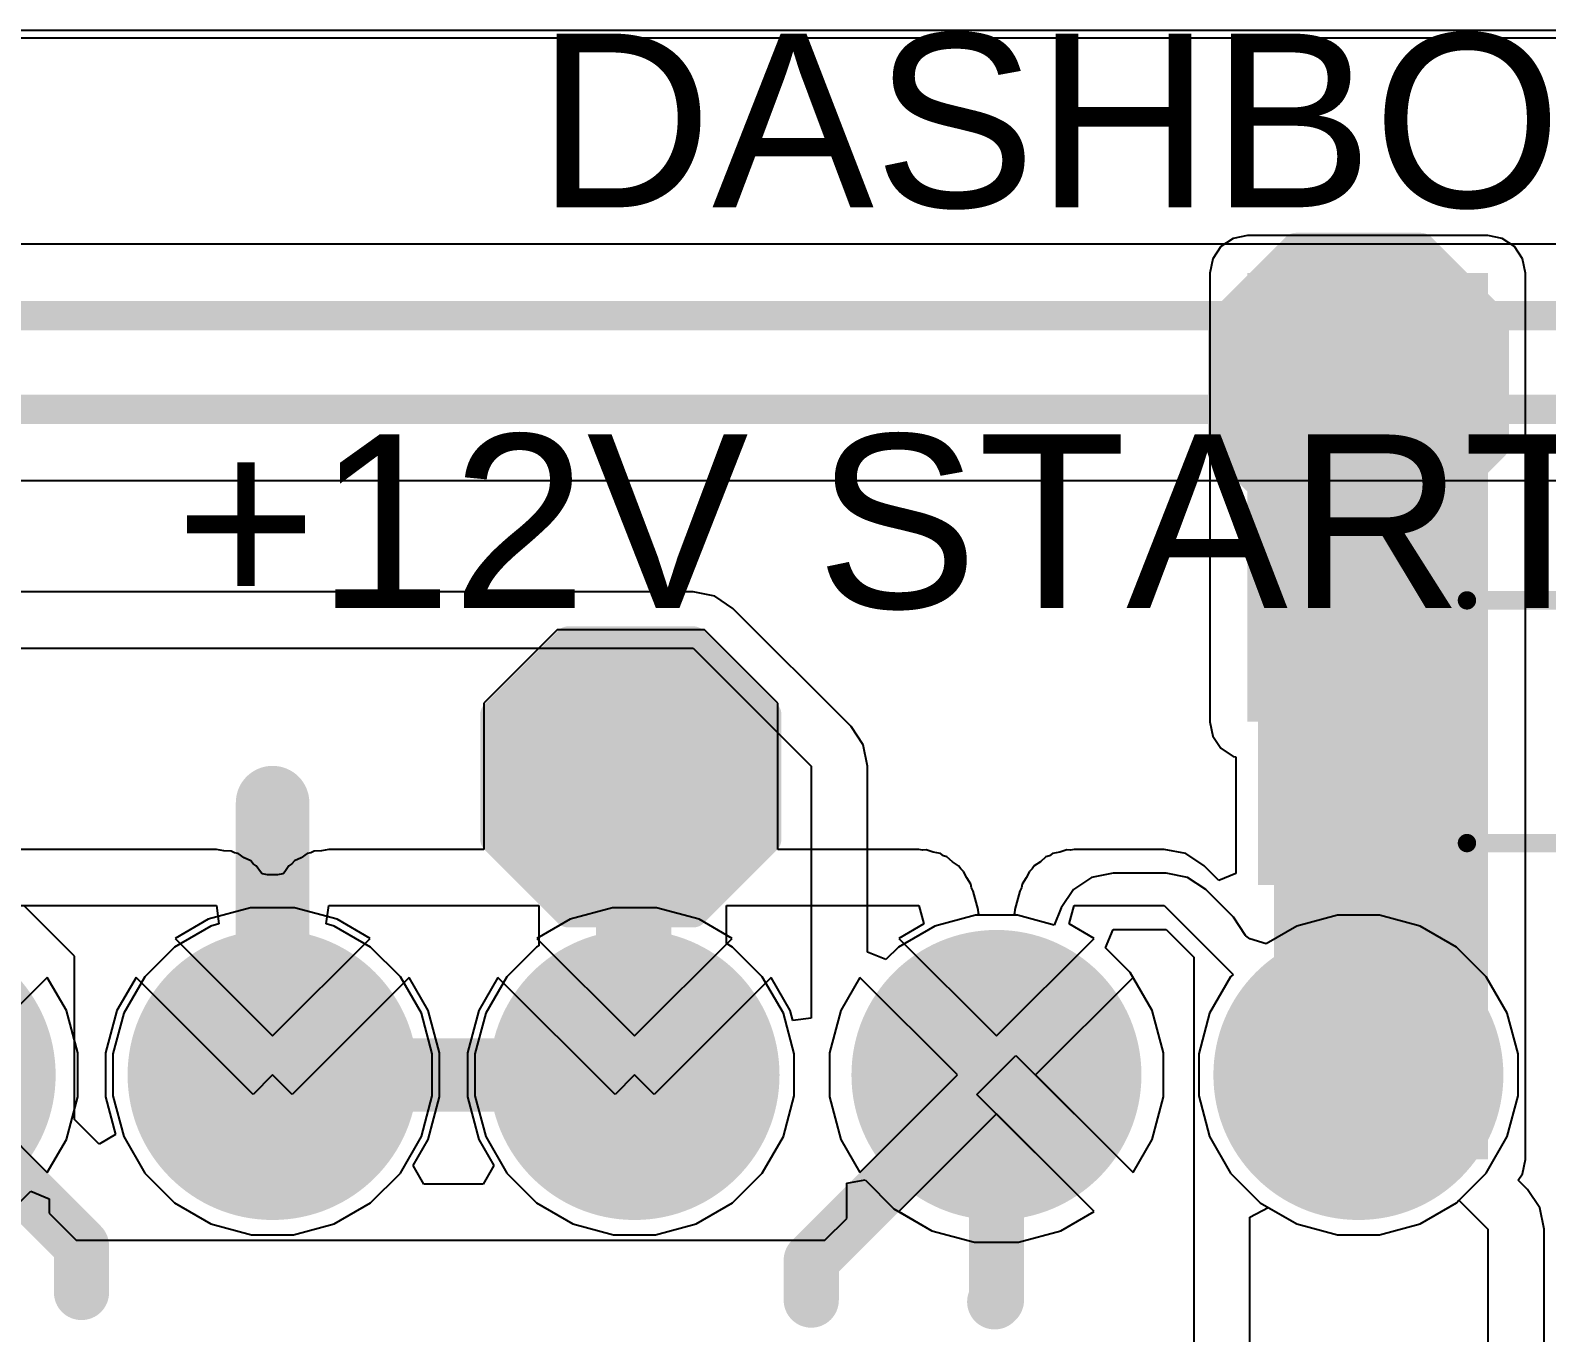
# Model space of a CAD drawing. Header units: millimetres. Extents: x 0 to 172, y 0 to 138.
# Drawn here: x 36.95 to 47.42, y 110.49 to 119.48 of the extents above; entities that cross this region are included whole.
import ezdxf

# ---------------------------------------------------------------- set-up
doc = ezdxf.new("R2010")
doc.units = ezdxf.units.MM
for name, color, linetype in [('BottomLayer', 5, 'Continuous'), ('BottomSolder', 6, 'Continuous'), ('MultiLayer', 9, 'Continuous'), ('PadHoleLayer', 156, 'Continuous'), ('TopLayer', 1, 'Continuous'), ('TopOverlay', 2, 'Continuous'), ('TopPaste', 8, 'Continuous'), ('TopSolder', 216, 'Continuous')]:
    doc.layers.add(name, color=color, linetype=linetype)
doc.styles.add('Arial', font='', dxfattribs={"height": 0.2})
doc.styles.get('Arial').set_extended_font_data('Arial')

# ---------------------------------------------------------------- blocks, each defined once
blk = doc.blocks.new('T__________37')
at = {"layer": 'TopLayer'}
blk.add_hatch(color=1, dxfattribs=at).paths.add_polyline_path([(0.3809999999999999, 0.7619999999999999), (-0.3809999999999999, 0.7619999999999999), (-0.7619999999999999, 0.3809999999999999), (-0.7619999999999999, -0.3809999999999999), (-0.3809999999999999, -0.7619999999999999), (0.3809999999999999, -0.7619999999999999), (0.7619999999999999, -0.3809999999999999), (0.7619999999999999, 0.3809999999999999)])
at = {"layer": 'TopPaste'}
blk.add_hatch(color=8, dxfattribs=at).paths.add_polyline_path([(0.3809999999999999, 0.7619999999999999), (-0.3809999999999999, 0.7619999999999999), (-0.7619999999999999, 0.3809999999999999), (-0.7619999999999999, -0.3809999999999999), (-0.3809999999999999, -0.7619999999999999), (0.3809999999999999, -0.7619999999999999), (0.7619999999999999, -0.3809999999999999), (0.7619999999999999, 0.3809999999999999)])
at = {"layer": 'TopSolder'}
blk.add_hatch(color=216, dxfattribs=at).paths.add_polyline_path([(0.4318, 0.8636), (-0.4318, 0.8636), (-0.8636, 0.4318), (-0.8636, -0.4318), (-0.4318, -0.8636), (0.4318, -0.8636), (0.8636, -0.4318), (0.8636, 0.4318)])
at = {"layer": 'TopOverlay', "const_width": 0.1999996}
for points in [[(-0.4318, 0.9397999999999999), (-0.9397999999999999, 0.4318)], [(-0.4318, 0.9397999999999999), (0.4318, 0.9397999999999999)], [(0.4318, 0.9397999999999999), (0.9397999999999999, 0.4318)], [(-0.9397999999999999, 0.4318), (-0.9397999999999999, -0.4318)], [(0.9397999999999999, 0.4318), (0.9397999999999999, -0.4318)], [(-0.9397999999999999, -0.4318), (-0.4318, -0.9397999999999999)], [(0.9397999999999999, -0.4318), (0.4318, -0.9397999999999999)], [(-0.4318, -0.9397999999999999), (0.4318, -0.9397999999999999)]]:
    blk.add_lwpolyline(points, dxfattribs=at)
at = {"layer": 'TopOverlay', "const_width": 0.0999998}
for points in [[(-0.4817998999999999, 0.9397999999999999, 1), (-0.3818001, 0.9397999999999999, 1)], [(-0.4817998999999999, 0.9397999999999999, 1), (-0.3818001, 0.9397999999999999, 1)], [(0.3818001, 0.9397999999999999, 1), (0.4817998999999999, 0.9397999999999999, 1)], [(0.3818001, 0.9397999999999999, 1), (0.4817998999999999, 0.9397999999999999, 1)], [(-0.9897999000000001, 0.4318, 1), (-0.8898001, 0.4318, 1)], [(-0.9897999000000001, 0.4318, 1), (-0.8898001, 0.4318, 1)], [(0.8898001, 0.4318, 1), (0.9897999000000001, 0.4318, 1)], [(0.8898001, 0.4318, 1), (0.9897999000000001, 0.4318, 1)], [(-0.9897999000000001, -0.4318, 1), (-0.8898001, -0.4318, 1)], [(-0.9897999000000001, -0.4318, 1), (-0.8898001, -0.4318, 1)], [(0.8898001, -0.4318, 1), (0.9897999000000001, -0.4318, 1)], [(0.8898001, -0.4318, 1), (0.9897999000000001, -0.4318, 1)], [(-0.4817998999999999, -0.9397999999999999, 1), (-0.3818001, -0.9397999999999999, 1)], [(-0.4817998999999999, -0.9397999999999999, 1), (-0.3818001, -0.9397999999999999, 1)], [(0.3818001, -0.9397999999999999, 1), (0.4817998999999999, -0.9397999999999999, 1)], [(0.3818001, -0.9397999999999999, 1), (0.4817998999999999, -0.9397999999999999, 1)]]:
    blk.add_lwpolyline(points, format="xyb", close=True, dxfattribs=at)
blk = doc.blocks.new('T__________38')
at = {"layer": 'TopLayer'}
blk.add_hatch(color=1, dxfattribs=at).paths.add_polyline_path([(0.3809999999999999, 0.7619999999999999), (-0.3809999999999999, 0.7619999999999999), (-0.7619999999999999, 0.3809999999999999), (-0.7619999999999999, -0.3809999999999999), (-0.3809999999999999, -0.7619999999999999), (0.3809999999999999, -0.7619999999999999), (0.7619999999999999, -0.3809999999999999), (0.7619999999999999, 0.3809999999999999)])
at = {"layer": 'TopPaste'}
blk.add_hatch(color=8, dxfattribs=at).paths.add_polyline_path([(0.3809999999999999, 0.7619999999999999), (-0.3809999999999999, 0.7619999999999999), (-0.7619999999999999, 0.3809999999999999), (-0.7619999999999999, -0.3809999999999999), (-0.3809999999999999, -0.7619999999999999), (0.3809999999999999, -0.7619999999999999), (0.7619999999999999, -0.3809999999999999), (0.7619999999999999, 0.3809999999999999)])
at = {"layer": 'TopSolder'}
blk.add_hatch(color=216, dxfattribs=at).paths.add_polyline_path([(0.4318, 0.8636), (-0.4318, 0.8636), (-0.8636, 0.4318), (-0.8636, -0.4318), (-0.4318, -0.8636), (0.4318, -0.8636), (0.8636, -0.4318), (0.8636, 0.4318)])
at = {"layer": 'TopOverlay', "const_width": 0.1999996}
for points in [[(-0.4318, 0.9397999999999999), (-0.9397999999999999, 0.4318)], [(-0.4318, 0.9397999999999999), (0.4318, 0.9397999999999999)], [(0.4318, 0.9397999999999999), (0.9397999999999999, 0.4318)], [(-0.9397999999999999, 0.4318), (-0.9397999999999999, -0.4318)], [(0.9397999999999999, 0.4318), (0.9397999999999999, -0.4318)], [(-0.9397999999999999, -0.4318), (-0.4318, -0.9397999999999999)], [(0.9397999999999999, -0.4318), (0.4318, -0.9397999999999999)], [(-0.4318, -0.9397999999999999), (0.4318, -0.9397999999999999)]]:
    blk.add_lwpolyline(points, dxfattribs=at)
at = {"layer": 'TopOverlay', "const_width": 0.0999998}
for points in [[(-0.4817998999999999, 0.9397999999999999, 1), (-0.3818001, 0.9397999999999999, 1)], [(-0.4817998999999999, 0.9397999999999999, 1), (-0.3818001, 0.9397999999999999, 1)], [(0.3818001, 0.9397999999999999, 1), (0.4817998999999999, 0.9397999999999999, 1)], [(0.3818001, 0.9397999999999999, 1), (0.4817998999999999, 0.9397999999999999, 1)], [(-0.9897999000000001, 0.4318, 1), (-0.8898001, 0.4318, 1)], [(-0.9897999000000001, 0.4318, 1), (-0.8898001, 0.4318, 1)], [(0.8898001, 0.4318, 1), (0.9897999000000001, 0.4318, 1)], [(0.8898001, 0.4318, 1), (0.9897999000000001, 0.4318, 1)], [(-0.9897999000000001, -0.4318, 1), (-0.8898001, -0.4318, 1)], [(-0.9897999000000001, -0.4318, 1), (-0.8898001, -0.4318, 1)], [(0.8898001, -0.4318, 1), (0.9897999000000001, -0.4318, 1)], [(0.8898001, -0.4318, 1), (0.9897999000000001, -0.4318, 1)], [(-0.4817998999999999, -0.9397999999999999, 1), (-0.3818001, -0.9397999999999999, 1)], [(-0.4817998999999999, -0.9397999999999999, 1), (-0.3818001, -0.9397999999999999, 1)], [(0.3818001, -0.9397999999999999, 1), (0.4817998999999999, -0.9397999999999999, 1)], [(0.3818001, -0.9397999999999999, 1), (0.4817998999999999, -0.9397999999999999, 1)]]:
    blk.add_lwpolyline(points, format="xyb", close=True, dxfattribs=at)
blk = doc.blocks.new('MX23A26NF1_B_262')
at = {"layer": 'BottomLayer'}
h = blk.add_hatch(color=5, dxfattribs=at)
edge = h.paths.add_edge_path()
edge.add_arc((0, 0.75000104), 0.8999982, 0, 360)
h = blk.add_hatch(color=5, dxfattribs=at)
edge = h.paths.add_edge_path()
edge.add_arc((2.50000008, 0.75000104), 0.8999982, 0, 360)
h = blk.add_hatch(color=5, dxfattribs=at)
edge = h.paths.add_edge_path()
edge.add_arc((5.00000016, 0.75000104), 0.8999982, 0, 360)
h = blk.add_hatch(color=5, dxfattribs=at)
edge = h.paths.add_edge_path()
edge.add_arc((7.50000024, 0.75000104), 0.8999982, 0, 360)
h = blk.add_hatch(color=5, dxfattribs=at)
edge = h.paths.add_edge_path()
edge.add_arc((10.00000032, 0.75000104), 0.8999982, 0, 360)
at = {"layer": 'BottomSolder'}
h = blk.add_hatch(color=6, dxfattribs=at)
edge = h.paths.add_edge_path()
edge.add_arc((0, 0.75000104), 1.0015982, 0, 360)
h = blk.add_hatch(color=6, dxfattribs=at)
edge = h.paths.add_edge_path()
edge.add_arc((2.50000008, 0.75000104), 1.0015982, 0, 360)
h = blk.add_hatch(color=6, dxfattribs=at)
edge = h.paths.add_edge_path()
edge.add_arc((5.00000016, 0.75000104), 1.0015982, 0, 360)
h = blk.add_hatch(color=6, dxfattribs=at)
edge = h.paths.add_edge_path()
edge.add_arc((7.50000024, 0.75000104), 1.0015982, 0, 360)
h = blk.add_hatch(color=6, dxfattribs=at)
edge = h.paths.add_edge_path()
edge.add_arc((10.00000032, 0.75000104), 1.0015982, 0, 360)
at = {"layer": 'MultiLayer'}
h = blk.add_hatch(color=9, dxfattribs=at)
edge = h.paths.add_edge_path()
edge.add_arc((0, 0.75000104), 0.8999982, 0, 360)
h = blk.add_hatch(color=9, dxfattribs=at)
edge = h.paths.add_edge_path()
edge.add_arc((2.50000008, 0.75000104), 0.8999982, 0, 360)
h = blk.add_hatch(color=9, dxfattribs=at)
edge = h.paths.add_edge_path()
edge.add_arc((5.00000016, 0.75000104), 0.8999982, 0, 360)
h = blk.add_hatch(color=9, dxfattribs=at)
edge = h.paths.add_edge_path()
edge.add_arc((7.50000024, 0.75000104), 0.8999982, 0, 360)
h = blk.add_hatch(color=9, dxfattribs=at)
edge = h.paths.add_edge_path()
edge.add_arc((10.00000032, 0.75000104), 0.8999982, 0, 360)
at = {"layer": 'PadHoleLayer'}
h = blk.add_hatch(color=156, dxfattribs=at)
edge = h.paths.add_edge_path()
edge.add_arc((2.50000008, 0.75000104), 0.5499989, 0, 360)
h = blk.add_hatch(color=156, dxfattribs=at)
edge = h.paths.add_edge_path()
edge.add_arc((5.00000016, 0.75000104), 0.5499989, 0, 360)
h = blk.add_hatch(color=156, dxfattribs=at)
edge = h.paths.add_edge_path()
edge.add_arc((7.50000024, 0.75000104), 0.5499989, 0, 360)
h = blk.add_hatch(color=156, dxfattribs=at)
edge = h.paths.add_edge_path()
edge.add_arc((10.00000032, 0.75000104), 0.5499989, 0, 360)
at = {"layer": 'TopLayer'}
h = blk.add_hatch(color=1, dxfattribs=at)
edge = h.paths.add_edge_path()
edge.add_arc((0, 0.75000104), 0.8999982, 0, 360)
h = blk.add_hatch(color=1, dxfattribs=at)
edge = h.paths.add_edge_path()
edge.add_arc((2.50000008, 0.75000104), 0.8999982, 0, 360)
h = blk.add_hatch(color=1, dxfattribs=at)
edge = h.paths.add_edge_path()
edge.add_arc((5.00000016, 0.75000104), 0.8999982, 0, 360)
h = blk.add_hatch(color=1, dxfattribs=at)
edge = h.paths.add_edge_path()
edge.add_arc((7.50000024, 0.75000104), 0.8999982, 0, 360)
h = blk.add_hatch(color=1, dxfattribs=at)
edge = h.paths.add_edge_path()
edge.add_arc((10.00000032, 0.75000104), 0.8999982, 0, 360)
at = {"layer": 'TopSolder'}
h = blk.add_hatch(color=216, dxfattribs=at)
edge = h.paths.add_edge_path()
edge.add_arc((0, 0.75000104), 1.0015982, 0, 360)
h = blk.add_hatch(color=216, dxfattribs=at)
edge = h.paths.add_edge_path()
edge.add_arc((2.50000008, 0.75000104), 1.0015982, 0, 360)
h = blk.add_hatch(color=216, dxfattribs=at)
edge = h.paths.add_edge_path()
edge.add_arc((5.00000016, 0.75000104), 1.0015982, 0, 360)
h = blk.add_hatch(color=216, dxfattribs=at)
edge = h.paths.add_edge_path()
edge.add_arc((7.50000024, 0.75000104), 1.0015982, 0, 360)
h = blk.add_hatch(color=216, dxfattribs=at)
edge = h.paths.add_edge_path()
edge.add_arc((10.00000032, 0.75000104), 1.0015982, 0, 360)
blk = doc.blocks.new('0458001_DR_269')
at = {"layer": 'TopLayer'}
for points in [[(-0.5924994499999999, 1.02500049), (0.5924994499999999, 1.02500049), (0.5924994499999999, -1.02500049), (-0.5924994499999999, -1.02500049)], [(1.87249943, 1.02500049), (3.05749833, 1.02500049), (3.05749833, -1.02500049), (1.87249943, -1.02500049)]]:
    blk.add_hatch(color=1, dxfattribs=at).paths.add_polyline_path(points)
at = {"layer": 'TopPaste'}
for points in [[(-0.5924994499999999, 1.02500049), (0.5924994499999999, 1.02500049), (0.5924994499999999, -1.02500049), (-0.5924994499999999, -1.02500049)], [(1.87249943, 1.02500049), (3.05749833, 1.02500049), (3.05749833, -1.02500049), (1.87249943, -1.02500049)]]:
    blk.add_hatch(color=8, dxfattribs=at).paths.add_polyline_path(points)
at = {"layer": 'TopSolder'}
for points in [[(-0.69409945, 1.12660049), (0.69409945, 1.12660049), (0.69409945, -1.12660049), (-0.69409945, -1.12660049)], [(1.77089943, 1.12660049), (3.15909833, 1.12660049), (3.15909833, -1.12660049), (1.77089943, -1.12660049)]]:
    blk.add_hatch(color=216, dxfattribs=at).paths.add_polyline_path(points)
at = {"layer": 'TopOverlay', "const_width": 0.127}
for points in [[(0.74989944, 0.8382), (1.68969944, 0.8382)], [(0.74989944, -0.8382), (1.68969944, -0.8382)]]:
    blk.add_lwpolyline(points, dxfattribs=at)
at = {"layer": 'TopOverlay', "const_width": 0.0635}
for points in [[(0.7181494399999999, 0.8382, 1), (0.78164944, 0.8382, 1)], [(1.65794944, 0.8382, 1), (1.72144944, 0.8382, 1)], [(0.7181494399999999, -0.8382, 1), (0.78164944, -0.8382, 1)], [(1.65794944, -0.8382, 1), (1.72144944, -0.8382, 1)]]:
    blk.add_lwpolyline(points, format="xyb", close=True, dxfattribs=at)

msp = doc.modelspace()

# ---------------------------------------------------------------- hatches: boundary and pattern name
at = {"layer": 'TopLayer'}
for points in [[(45.35451431999999, 114.7064), (47.0154, 114.7064), (47.0154, 117.8052), (45.35451431999999, 117.8052)], [(45.53763816, 111.68323866), (47.0154, 111.68323866), (47.0154, 117.80519746), (45.53763816, 117.80519746)]]:
    msp.add_hatch(color=1, dxfattribs=at).paths.add_polyline_path(points)

# ---------------------------------------------------------------- linework, layer by layer
at = {"layer": 'BottomLayer'}
for p, q in [((5.173598999999999, 119.4816), (108.839, 119.4816)), ((108.839, 118.00362988), (11.796776, 118.00362988)), ((34.19527832, 116.37249268), (50.04792123999999, 116.37249268)), ((41.52600026, 115.60286506), (33.88180168, 115.60286506)), ((41.67465884, 115.57329438), (41.52600026, 115.60286506)), ((41.80068602, 115.48908576), (41.67465884, 115.57329438)), ((42.61648576, 114.67328602), (41.80068602, 115.48908576)), ((27.9753949, 115.2144), (41.52600026, 115.2144)), ((41.52600026, 115.2144), (42.34179746, 114.39860026)), ((42.70069184, 114.54725884), (42.61648576, 114.67328602)), ((42.73026252, 114.39860026), (42.70069184, 114.54725884)), ((42.34179746, 114.39860026), (42.34179746, 112.65991946)), ((42.73026252, 113.11562848), (42.73026252, 114.39860026)), ((44.42713492, 113.66053468), (44.27847888, 113.63096654)), ((44.79213292, 113.66053468), (44.42713492, 113.66053468)), ((44.9407915, 113.630964), (44.79213292, 113.66053468)), ((44.15245169999999, 113.54675792), (44.06824054, 113.42073074)), ((44.27847888, 113.63096654), (44.15245169999999, 113.54675792)), ((45.06681868, 113.54675284), (44.9407915, 113.630964)), ((45.25808576, 113.35548322), (45.06681868, 113.54675284)), ((37.25260012, 113.08700014), (36.90320026, 113.4364)), ((38.17557262, 113.34195518), (37.94701326, 113.20999456)), ((38.46907216, 113.42059866), (38.17557262, 113.34195518)), ((38.77292728, 113.42059866), (38.46907216, 113.42059866)), ((39.06642682, 113.34195518), (38.77292728, 113.42059866)), ((39.29498618, 113.20999456), (39.06642682, 113.34195518)), ((40.6755727, 113.34195518), (40.44701334, 113.20999456)), ((40.96907224, 113.42059866), (40.6755727, 113.34195518)), ((41.27292736, 113.42059866), (40.96907224, 113.42059866)), ((41.5664269, 113.34195518), (41.27292736, 113.42059866)), ((41.79498625999999, 113.20999456), (41.5664269, 113.34195518)), ((43.47576014, 113.36979866), (43.19518158, 113.2946172)), ((43.76623961999999, 113.36979866), (43.47576014, 113.36979866)), ((44.01908138, 113.30204924), (43.76623961999999, 113.36979866)), ((44.06824054, 113.42073074), (44.01908138, 113.30204924)), ((45.34229184, 113.22945858), (45.25808576, 113.35548322)), ((45.97576022, 113.36979866), (45.69518166, 113.2946172)), ((46.2662397, 113.36979866), (45.97576022, 113.36979866)), ((46.54681825999999, 113.2946172), (46.2662397, 113.36979866)), ((43.19518158, 113.2946172), (42.94361997999999, 113.14938)), ((44.37452897999999, 113.14506962), (44.42713492, 113.27206962)), ((44.42713492, 113.27206962), (44.79213038, 113.27206962)), ((44.79213038, 113.27206962), (44.98339746, 113.0808)), ((45.34259156, 113.22795744), (45.34229184, 113.22945858)), ((45.37013278, 113.20653762), (45.34259156, 113.22795744)), ((45.69518166, 113.2946172), (45.48316786, 113.17221206)), ((46.79837986, 113.14938), (46.54681825999999, 113.2946172)), ((37.94701326, 113.20999456), (38.62099972, 112.5360081)), ((38.62099972, 112.5360081), (39.29498618, 113.20999456)), ((40.44701334, 113.20999456), (41.1209998, 112.5360081)), ((41.1209998, 112.5360081), (41.79498625999999, 113.20999456)), ((42.94361997999999, 113.14938), (42.85726252, 113.06302254)), ((44.54442704, 112.97517156), (44.37452897999999, 113.14506962)), ((45.48316786, 113.17221206), (45.37013278, 113.20653762)), ((47.0037795, 112.94398036), (46.79837986, 113.14938)), ((37.25260012, 111.95906234), (37.25260012, 113.08700014)), ((42.85726252, 113.06302254), (42.73026252, 113.11562848)), ((44.98339746, 113.0808), (44.9834, 110.25140002)), ((37.67760562, 112.94058946), (37.545645, 112.71202756)), ((38.48629589999999, 112.13189664), (37.67760562, 112.94058946)), ((39.56439381999999, 112.94058692), (38.75570354, 112.13189664)), ((39.69635443999999, 112.71202756), (39.56439381999999, 112.94058692)), ((40.17760569999999, 112.94058946), (40.04564507999999, 112.71202756)), ((40.98629598, 112.13189664), (40.17760569999999, 112.94058946)), ((42.0643939, 112.94058692), (41.25570362, 112.13189664)), ((42.19635452, 112.71202756), (42.0643939, 112.94058692)), ((44.69635459999999, 112.71202756), (44.54442704, 112.97517156)), ((47.1490167, 112.69241876), (47.0037795, 112.94398036)), ((37.545645, 112.71202756), (37.46700152, 112.41852802)), ((39.77499792, 112.41852802), (39.69635443999999, 112.71202756)), ((40.04564507999999, 112.71202756), (39.9670016, 112.41852802)), ((42.21479746, 112.64319864), (42.19635452, 112.71202756)), ((44.77499808, 112.41852802), (44.69635459999999, 112.71202756)), ((42.34179746, 112.65991946), (42.21479746, 112.64319864)), ((47.22419816, 112.4118402), (47.1490167, 112.69241876)), ((37.46700152, 112.41852802), (37.46700152, 112.1146729)), ((39.77499792, 112.1146729), (39.77499792, 112.41852802)), ((39.9670016, 112.41852802), (39.9670016, 112.1146729)), ((43.48629605999999, 112.13189664), (43.7557037, 112.40130428)), ((43.7557037, 112.40130428), (44.56439398, 111.592614)), ((44.77499808, 112.1146729), (44.77499808, 112.41852802)), ((47.22419816, 112.12136072), (47.22419816, 112.4118402)), ((38.62099972, 112.26660046), (38.48629589999999, 112.13189664)), ((38.75570354, 112.13189664), (38.62099972, 112.26660046)), ((41.1209998, 112.26660046), (40.98629598, 112.13189664)), ((41.25570362, 112.13189664), (41.1209998, 112.26660046)), ((37.46700152, 112.1146729), (37.53669658, 111.85457436)), ((39.69635443999999, 111.82117336), (39.77499792, 112.1146729)), ((39.9670016, 112.1146729), (40.04564507999999, 111.82117336)), ((44.29498888, 111.32320636), (43.48629605999999, 112.13189664)), ((44.69635459999999, 111.82117336), (44.77499808, 112.1146729)), ((47.1490167, 111.84078216), (47.22419816, 112.12136072)), ((37.42283092, 111.78883154), (37.25260012, 111.95906234)), ((37.53669658, 111.85457436), (37.42283092, 111.78883154)), ((39.59202139999999, 111.64046506), (39.69635443999999, 111.82117336)), ((40.04564507999999, 111.82117336), (40.14997812, 111.64046506)), ((44.56439398, 111.592614), (44.69635459999999, 111.82117336)), ((47.0037795, 111.58922056), (47.1490167, 111.84078216)), ((39.66534612, 111.51346506), (39.59202139999999, 111.64046506)), ((40.14997812, 111.64046506), (40.0766534, 111.51346506)), ((46.79837986, 111.38382092), (47.0037795, 111.58922056)), ((36.82957074, 111.3431733), (36.95089891999999, 111.46450148)), ((36.95089891999999, 111.46450148), (37.07789892, 111.41189554)), ((40.0766534, 111.51346506), (39.66534612, 111.51346506)), ((42.58660012, 111.519335), (42.71360012, 111.54200196)), ((42.58660012, 111.27631796), (42.58660012, 111.519335)), ((42.71360012, 111.54200196), (42.91242878, 111.3431733)), ((37.07789892, 111.41189554), (37.07789892, 111.3124012)), ((42.91242878, 111.3431733), (43.17557278, 111.19124574)), ((45.37186506, 111.28459328), (45.49886506, 111.35192614)), ((45.49886506, 111.35192614), (45.69518166, 111.23858372)), ((46.54681825999999, 111.23858372), (46.79837986, 111.38382092)), ((37.07789892, 111.3124012), (37.26530012, 111.125)), ((42.43528216, 111.125), (42.58660012, 111.27631796)), ((44.06642698, 111.19124574), (44.29498888, 111.32320636)), ((45.37186506, 110.25140002), (45.37186506, 111.28459328)), ((45.69518166, 111.23858372), (45.97576022, 111.16340226)), ((46.2662397, 111.16340226), (46.54681825999999, 111.23858372)), ((43.17557278, 111.19124574), (43.46907232, 111.11260226)), ((43.77292744, 111.11260226), (44.06642698, 111.19124574)), ((45.97576022, 111.16340226), (46.2662397, 111.16340226)), ((37.26530012, 111.125), (42.43528216, 111.125)), ((43.46907232, 111.11260226), (43.77292744, 111.11260226))]:
    msp.add_line(p, q, dxfattribs=at)
for points, const_width in [([(11.796776, 117.511576), (135.57259144, 117.511576)], 0.2032), ([(12.21654656, 116.86454656), (131.59825344, 116.86454656)], 0.2032), ([(41.1209998, 112.26660046), (41.1209998, 114.39860026)], 0.508), ([(38.62099972, 112.26660046), (38.62099972, 114.1476)], 0.508), ([(38.62099972, 112.26660046), (41.1209998, 112.26660046)], 0.508), ([(36.12100471999999, 112.26660046), (37.30104808, 111.0865571)], 0.3809999999999999), ([(42.3418, 110.98740058), (43.62099988, 112.26660046)], 0.3809999999999999), ([(43.62099988, 110.71156674), (43.62099988, 112.26660046)], 0.3809999999999999), ([(37.30104808, 110.7640787), (37.30104808, 111.0865571)], 0.3809999999999999), ([(42.3418, 110.71156674), (42.3418, 110.98740058)], 0.3809999999999999), ([(43.60883328, 110.69940014), (43.62099988, 110.71156674)], 0.3809999999999999)]:
    msp.add_lwpolyline(points, dxfattribs=dict(at, const_width=const_width))
for points, const_width in [([(40.9939998, 114.39860026, 1), (41.2479998, 114.39860026, 1)], 0.254), ([(38.49399972, 114.1476, 1), (38.74799972, 114.1476, 1)], 0.254), ([(38.49399972, 112.26660046, 1), (38.74799972, 112.26660046, 1)], 0.254), ([(38.49399972, 112.26660046, 1), (38.74799972, 112.26660046, 1)], 0.254), ([(40.9939998, 112.26660046, 1), (41.2479998, 112.26660046, 1)], 0.254), ([(40.9939998, 112.26660046, 1), (41.2479998, 112.26660046, 1)], 0.254), ([(43.52574988, 112.26660046, 1), (43.71624988, 112.26660046, 1)], 0.1905), ([(43.52574988, 112.26660046, 1), (43.71624988, 112.26660046, 1)], 0.1905), ([(37.20579807999999, 111.0865571, 1), (37.39629808, 111.0865571, 1)], 0.1905), ([(37.20579807999999, 111.0865571, 1), (37.39629808, 111.0865571, 1)], 0.1905), ([(42.24654999999999, 110.98740058, 1), (42.43705, 110.98740058, 1)], 0.1905), ([(42.24654999999999, 110.98740058, 1), (42.43705, 110.98740058, 1)], 0.1905), ([(37.20579807999999, 110.7640787, 1), (37.39629808, 110.7640787, 1)], 0.1905), ([(42.24654999999999, 110.71156674, 1), (42.43705, 110.71156674, 1)], 0.1905), ([(43.51358328, 110.69940014, 1), (43.70408328, 110.69940014, 1)], 0.1905), ([(43.52574988, 110.71156674, 1), (43.71624988, 110.71156674, 1)], 0.1905), ([(43.52574988, 110.71156674, 1), (43.71624988, 110.71156674, 1)], 0.1905)]:
    msp.add_lwpolyline(points, format="xyb", close=True, dxfattribs=dict(at, const_width=const_width))
at = {"layer": 'TopLayer'}
for p, q in [((5.243520119999999, 119.4308), (48.35749282, 119.4308)), ((45.2554086, 118.04446292), (45.17139048, 117.98832384)), ((45.35451431999999, 118.06417586), (45.2554086, 118.04446292)), ((47.0154, 118.06417586), (45.35451431999999, 118.06417586)), ((47.11450572, 118.04446292), (47.0154, 118.06417586)), ((47.19852383999999, 117.98832384), (47.11450572, 118.04446292)), ((45.17139048, 117.98832384), (45.1152514, 117.90430572)), ((47.25466292, 117.90430572), (47.19852383999999, 117.98832384)), ((45.1152514, 117.90430572), (45.09553845999999, 117.8052)), ((47.27437586, 117.8052), (47.25466292, 117.90430572)), ((45.09553845999999, 117.8052), (45.09553845999999, 114.7064)), ((47.27437586, 111.68323866), (47.27437586, 117.8052)), ((40.5875998, 115.3414), (40.0795998, 114.8334)), ((41.6035998, 115.3414), (40.5875998, 115.3414)), ((42.1115998, 114.8334), (41.6035998, 115.3414)), ((40.0795998, 114.8334), (40.0795998, 113.82486506)), ((42.1115998, 113.82486506), (42.1115998, 114.8334)), ((45.09553845999999, 114.7064), (45.1152514, 114.60729428)), ((45.1152514, 114.60729428), (45.17139048, 114.52327616)), ((45.17139048, 114.52327616), (45.2554086, 114.46713708)), ((45.2554086, 114.46713708), (45.27450177999999, 114.46333978)), ((45.27450177999999, 114.46333978), (45.27450177999999, 113.6574054)), ((38.2336294, 113.82486506), (36.65684566, 113.82486506)), ((38.28346674, 113.81495144), (38.2336294, 113.82486506)), ((38.33416768, 113.81162912), (38.28346674, 113.81495144)), ((38.35715214, 113.8002931), (38.33416768, 113.81162912)), ((38.38228797999999, 113.79529438), (38.35715214, 113.8002931)), ((38.42453834, 113.76706228), (38.38228797999999, 113.79529438)), ((38.47010848, 113.7445909), (38.42453834, 113.76706228)), ((38.81745601999999, 113.76705974), (38.77189095999999, 113.7445909)), ((38.85971146, 113.79529438), (38.81745601999999, 113.76705974)), ((38.88485492, 113.80029564), (38.85971146, 113.79529438)), ((38.90783175999999, 113.81162658), (38.88485492, 113.80029564)), ((38.95852, 113.8149489), (38.90783175999999, 113.81162658)), ((39.00837004, 113.82486506), (38.95852, 113.8149489)), ((40.0795998, 113.82486506), (39.00837004, 113.82486506)), ((43.08515386, 113.82486506), (42.1115998, 113.82486506)), ((43.11028461999999, 113.81986634), (43.08515386, 113.82486506)), ((43.1358548, 113.82154274), (43.11028461999999, 113.81986634)), ((43.18398018, 113.805208), (43.1358548, 113.82154274)), ((43.23381243999999, 113.79529438), (43.18398018, 113.805208)), ((43.25511542, 113.78106022), (43.23381243999999, 113.79529438)), ((43.27938258, 113.772823), (43.25511542, 113.78106022)), ((43.3175918, 113.73931532), (43.27938258, 113.772823)), ((43.96261718, 113.772823), (43.92440796, 113.73931532)), ((43.98688434, 113.78106022), (43.96261718, 113.772823)), ((44.00818732, 113.79529438), (43.98688434, 113.78106022)), ((44.05801957999999, 113.805208), (44.00818732, 113.79529438)), ((44.10614495999999, 113.82154274), (44.05801957999999, 113.805208)), ((44.13171514, 113.81986634), (44.10614495999999, 113.82154274)), ((44.15684589999999, 113.82486506), (44.13171514, 113.81986634)), ((44.78019999999999, 113.82486506), (44.15684589999999, 113.82486506)), ((44.92885858, 113.79529438), (44.78019999999999, 113.82486506)), ((45.05488576, 113.71108576), (44.92885858, 113.79529438)), ((38.48700456, 113.725325), (38.47010848, 113.7445909)), ((38.50831516, 113.71108576), (38.48700456, 113.725325)), ((38.5365498, 113.66883032), (38.50831516, 113.71108576)), ((38.54571919999999, 113.65837314), (38.5365498, 113.66883032)), ((38.5501896, 113.65640464), (38.54571919999999, 113.65837314)), ((38.58648112, 113.64872368), (38.5501896, 113.65640464)), ((38.65551832, 113.64872368), (38.58648112, 113.64872368)), ((38.69180984, 113.65640464), (38.65551832, 113.64872368)), ((38.69628024, 113.65837314), (38.69180984, 113.65640464)), ((38.70544964, 113.66883032), (38.69628024, 113.65837314)), ((38.73368428, 113.71108576), (38.70544964, 113.66883032)), ((38.75499488, 113.725325), (38.73368428, 113.71108576)), ((38.77189095999999, 113.7445909), (38.75499488, 113.725325)), ((43.35983962, 113.71108576), (43.3175918, 113.73931532)), ((43.37407632, 113.68978024), (43.35983962, 113.71108576)), ((43.39334221999999, 113.67288416), (43.37407632, 113.68978024)), ((43.41581867999999, 113.6273064), (43.39334221999999, 113.67288416)), ((43.84865754, 113.67288416), (43.82618108, 113.6273064)), ((43.86792344, 113.68978024), (43.84865754, 113.67288416)), ((43.88216014, 113.71108576), (43.86792344, 113.68978024)), ((43.92440796, 113.73931532), (43.88216014, 113.71108576)), ((45.15716902, 113.6088025), (45.05488576, 113.71108576)), ((45.27450177999999, 113.6574054), (45.15716902, 113.6088025)), ((43.44404824, 113.58505858), (43.41581867999999, 113.6273064)), ((43.44904696, 113.55992782), (43.44404824, 113.58505858)), ((43.46038043999999, 113.5369459), (43.44904696, 113.55992782)), ((43.79295279999999, 113.55992782), (43.78161932, 113.5369459)), ((43.79795152, 113.58505858), (43.79295279999999, 113.55992782)), ((43.82618108, 113.6273064), (43.79795152, 113.58505858)), ((36.65684566, 113.4364), (38.2336294, 113.4364)), ((38.2336294, 113.4364), (38.25035021999999, 113.3094)), ((38.99164922, 113.3094), (39.00837004, 113.4364)), ((39.00837004, 113.4364), (40.4605998, 113.4364)), ((40.4605998, 113.4364), (40.46085888, 113.43614092)), ((40.46085888, 113.43614092), (40.46085888, 113.15933172)), ((41.75574072, 113.17399768), (41.75574072, 113.4364)), ((41.75574072, 113.4364), (43.08515386, 113.4364)), ((43.08515386, 113.4364), (43.11918478, 113.3094)), ((43.49441135999999, 113.4099459), (43.46038043999999, 113.5369459)), ((43.78161932, 113.5369459), (43.7475884, 113.4099459)), ((44.12281497999999, 113.3094), (44.15684589999999, 113.4364)), ((44.15684589999999, 113.4364), (44.78019999999999, 113.4364)), ((44.78019999999999, 113.4364), (45.25541876, 112.96118124)), ((43.49608776, 113.38437318), (43.49441135999999, 113.4099459)), ((43.50103567999999, 113.36979866), (43.49608776, 113.38437318)), ((43.74096408, 113.36979866), (43.50103567999999, 113.36979866)), ((43.745912, 113.38437572), (43.74096408, 113.36979866)), ((43.7475884, 113.4099459), (43.745912, 113.38437572)), ((38.19518142, 113.2946172), (37.94361982, 113.14938)), ((38.25035021999999, 113.3094), (38.19518142, 113.2946172)), ((39.04681802, 113.2946172), (38.99164922, 113.3094)), ((39.29837962, 113.14938), (39.04681802, 113.2946172)), ((43.11918478, 113.3094), (42.94701342, 113.20999456)), ((44.29498634, 113.20999456), (44.12281497999999, 113.3094)), ((37.94361982, 113.14938), (37.73822018, 112.94398036)), ((39.50377925999999, 112.94398036), (39.29837962, 113.14938)), ((40.4436199, 113.14938), (40.23822026, 112.94398036)), ((40.46085888, 113.15933172), (40.4436199, 113.14938)), ((41.7983797, 113.14938), (41.75574072, 113.17399768)), ((42.00377933999999, 112.94398036), (41.7983797, 113.14938)), ((42.94701342, 113.20999456), (43.62099988, 112.5360081)), ((43.62099988, 112.5360081), (44.29498634, 113.20999456)), ((37.06439374, 112.94058692), (36.39040728, 112.26660046)), ((37.19635436, 112.71202756), (37.06439374, 112.94058692)), ((37.73822018, 112.94398036), (37.59298298, 112.69241876)), ((39.64901646, 112.69241876), (39.50377925999999, 112.94398036)), ((40.23822026, 112.94398036), (40.09298306, 112.69241876)), ((42.14901654, 112.69241876), (42.00377933999999, 112.94398036)), ((42.67760578, 112.94058946), (42.54564516, 112.71202756)), ((43.35159224, 112.26660046), (42.67760578, 112.94058946)), ((44.56439398, 112.94058692), (43.89040752, 112.26660046)), ((44.69635459999999, 112.71202756), (44.56439398, 112.94058692)), ((45.23822042, 112.94398036), (45.09298322, 112.69241876)), ((45.25541876, 112.96118124), (45.23822042, 112.94398036)), ((37.27499784, 112.41852802), (37.19635436, 112.71202756)), ((42.54564516, 112.71202756), (42.46700168, 112.41852802)), ((44.77499808, 112.41852802), (44.69635459999999, 112.71202756)), ((37.59298298, 112.69241876), (37.51780152, 112.4118402)), ((39.72419792, 112.4118402), (39.64901646, 112.69241876)), ((40.09298306, 112.69241876), (40.0178016, 112.4118402)), ((42.22419799999999, 112.4118402), (42.14901654, 112.69241876)), ((45.09298322, 112.69241876), (45.01780176, 112.4118402)), ((37.27499784, 112.1146729), (37.27499784, 112.41852802)), ((37.51780152, 112.4118402), (37.51780152, 112.12136072)), ((39.72419792, 112.12136072), (39.72419792, 112.4118402)), ((40.0178016, 112.4118402), (40.0178016, 112.12136072)), ((42.22419799999999, 112.12136072), (42.22419799999999, 112.4118402)), ((42.46700168, 112.41852802), (42.46700168, 112.1146729)), ((44.77499808, 112.1146729), (44.77499808, 112.41852802)), ((45.01780176, 112.4118402), (45.01780176, 112.12136072)), ((36.39040728, 112.26660046), (37.06439374, 111.592614)), ((42.67760578, 111.592614), (43.35159224, 112.26660046)), ((43.89040752, 112.26660046), (44.56439398, 111.592614)), ((37.19635436, 111.82117336), (37.27499784, 112.1146729)), ((37.51780152, 112.12136072), (37.59298298, 111.84078216)), ((39.64901646, 111.84078216), (39.72419792, 112.12136072)), ((40.0178016, 112.12136072), (40.09298306, 111.84078216)), ((42.14901654, 111.84078216), (42.22419799999999, 112.12136072)), ((42.46700168, 112.1146729), (42.54564516, 111.82117336)), ((44.69635459999999, 111.82117336), (44.77499808, 112.1146729)), ((45.01780176, 112.12136072), (45.09298322, 111.84078216)), ((43.62099988, 111.99719282), (42.94701342, 111.32320636)), ((44.29498888, 111.32320636), (43.62099988, 111.99719282)), ((37.06439374, 111.592614), (37.19635436, 111.82117336)), ((37.59298298, 111.84078216), (37.73822018, 111.58922056)), ((39.50377925999999, 111.58922056), (39.64901646, 111.84078216)), ((40.09298306, 111.84078216), (40.23822026, 111.58922056)), ((42.00377933999999, 111.58922056), (42.14901654, 111.84078216)), ((42.54564516, 111.82117336), (42.67760578, 111.592614)), ((44.56439398, 111.592614), (44.69635459999999, 111.82117336)), ((45.09298322, 111.84078216), (45.23822042, 111.58922056)), ((47.25466292, 111.58413294), (47.27437586, 111.68323866)), ((37.73822018, 111.58922056), (37.94361982, 111.38382092)), ((39.29837962, 111.38382092), (39.50377925999999, 111.58922056)), ((40.23822026, 111.58922056), (40.4436199, 111.38382092)), ((41.7983797, 111.38382092), (42.00377933999999, 111.58922056)), ((45.23822042, 111.58922056), (45.44362006, 111.38382092)), ((47.22549356, 111.54047796), (47.25466292, 111.58413294)), ((47.29008576, 111.47588576), (47.22549356, 111.54047796)), ((47.37429437999999, 111.34985858), (47.29008576, 111.47588576)), ((37.94361982, 111.38382092), (38.19518142, 111.23858372)), ((39.04681802, 111.23858372), (39.29837962, 111.38382092)), ((40.4436199, 111.38382092), (40.6951815, 111.23858372)), ((41.5468181, 111.23858372), (41.7983797, 111.38382092)), ((45.44362006, 111.38382092), (45.69518166, 111.23858372)), ((46.54681825999999, 111.23858372), (46.79837986, 111.38382092)), ((46.79837986, 111.38382092), (46.8155782, 111.4010218)), ((46.8155782, 111.4010218), (47.0154, 111.2012)), ((47.40386506, 111.2012), (47.37429437999999, 111.34985858)), ((38.19518142, 111.23858372), (38.47575998, 111.16340226)), ((38.76623945999999, 111.16340226), (39.04681802, 111.23858372)), ((40.6951815, 111.23858372), (40.97576005999999, 111.16340226)), ((41.26623954, 111.16340226), (41.5468181, 111.23858372)), ((42.94701342, 111.32320636), (43.17557278, 111.19124574)), ((44.06642698, 111.19124574), (44.29498888, 111.32320636)), ((45.69518166, 111.23858372), (45.97576022, 111.16340226)), ((46.2662397, 111.16340226), (46.54681825999999, 111.23858372)), ((38.47575998, 111.16340226), (38.76623945999999, 111.16340226)), ((40.97576005999999, 111.16340226), (41.26623954, 111.16340226)), ((43.17557278, 111.19124574), (43.46907232, 111.11260226)), ((43.77292744, 111.11260226), (44.06642698, 111.19124574)), ((45.97576022, 111.16340226), (46.2662397, 111.16340226)), ((47.0154, 111.2012), (47.0154, 110.11196418)), ((47.40386506, 110.11196418), (47.40386506, 111.2012)), ((43.46907232, 111.11260226), (43.77292744, 111.11260226))]:
    msp.add_line(p, q, dxfattribs=at)
for points, const_width in [([(41.0955998, 114.3254), (41.1082998, 114.3127)], 0.508), ([(41.1082998, 112.27930046), (41.1082998, 114.3127)], 0.508), ([(38.60829972, 112.27930046), (38.62099972, 112.26660046)], 0.508), ([(41.1082998, 112.27930046), (41.1209998, 112.26660046)], 0.508), ([(43.62099988, 110.91260012), (43.62099988, 112.26660046)], 0.3809999999999999)]:
    msp.add_lwpolyline(points, dxfattribs=dict(at, const_width=const_width))
for points, const_width in [([(40.9685998, 114.3254, 1), (41.2225998, 114.3254, 1)], 0.254), ([(40.9812998, 114.3127, 1), (41.2352998, 114.3127, 1)], 0.254), ([(40.9812998, 114.3127, 1), (41.2352998, 114.3127, 1)], 0.254), ([(38.48129972, 112.27930046, 1), (38.73529971999999, 112.27930046, 1)], 0.254), ([(38.49399972, 112.26660046, 1), (38.74799972, 112.26660046, 1)], 0.254), ([(40.9812998, 112.27930046, 1), (41.2352998, 112.27930046, 1)], 0.254), ([(40.9812998, 112.27930046, 1), (41.2352998, 112.27930046, 1)], 0.254), ([(40.9939998, 112.26660046, 1), (41.2479998, 112.26660046, 1)], 0.254), ([(43.52574988, 112.26660046, 1), (43.71624988, 112.26660046, 1)], 0.1905), ([(43.52574988, 110.91260012, 1), (43.71624988, 110.91260012, 1)], 0.1905)]:
    msp.add_lwpolyline(points, format="xyb", close=True, dxfattribs=dict(at, const_width=const_width))

# ---------------------------------------------------------------- block references
at = {"rotation": 90}
for name, p in [('T__________38', (46.12099996, 117.0432)), ('T__________37', (41.0955998, 114.3254))]:
    msp.add_blockref(name, p, dxfattribs=at)
for name, p in [('0458001_DR_269', (46.12099996, 114.7064)), ('MX23A26NF1_B_262', (36.12099964, 111.51659942))]:
    msp.add_blockref(name, p)

# ---------------------------------------------------------------- texts
at = {"layer": 'TopOverlay', "style": 'Arial'}
for s, p in [('DASHBOARD PWR 5V', (40.44620816, 118.25934692)), ('+12V START', (37.94756698, 115.49074692))]:
    msp.add_text(s, height=1.20000014, dxfattribs=at).set_placement(p)

doc.saveas('drawing.dxf')
